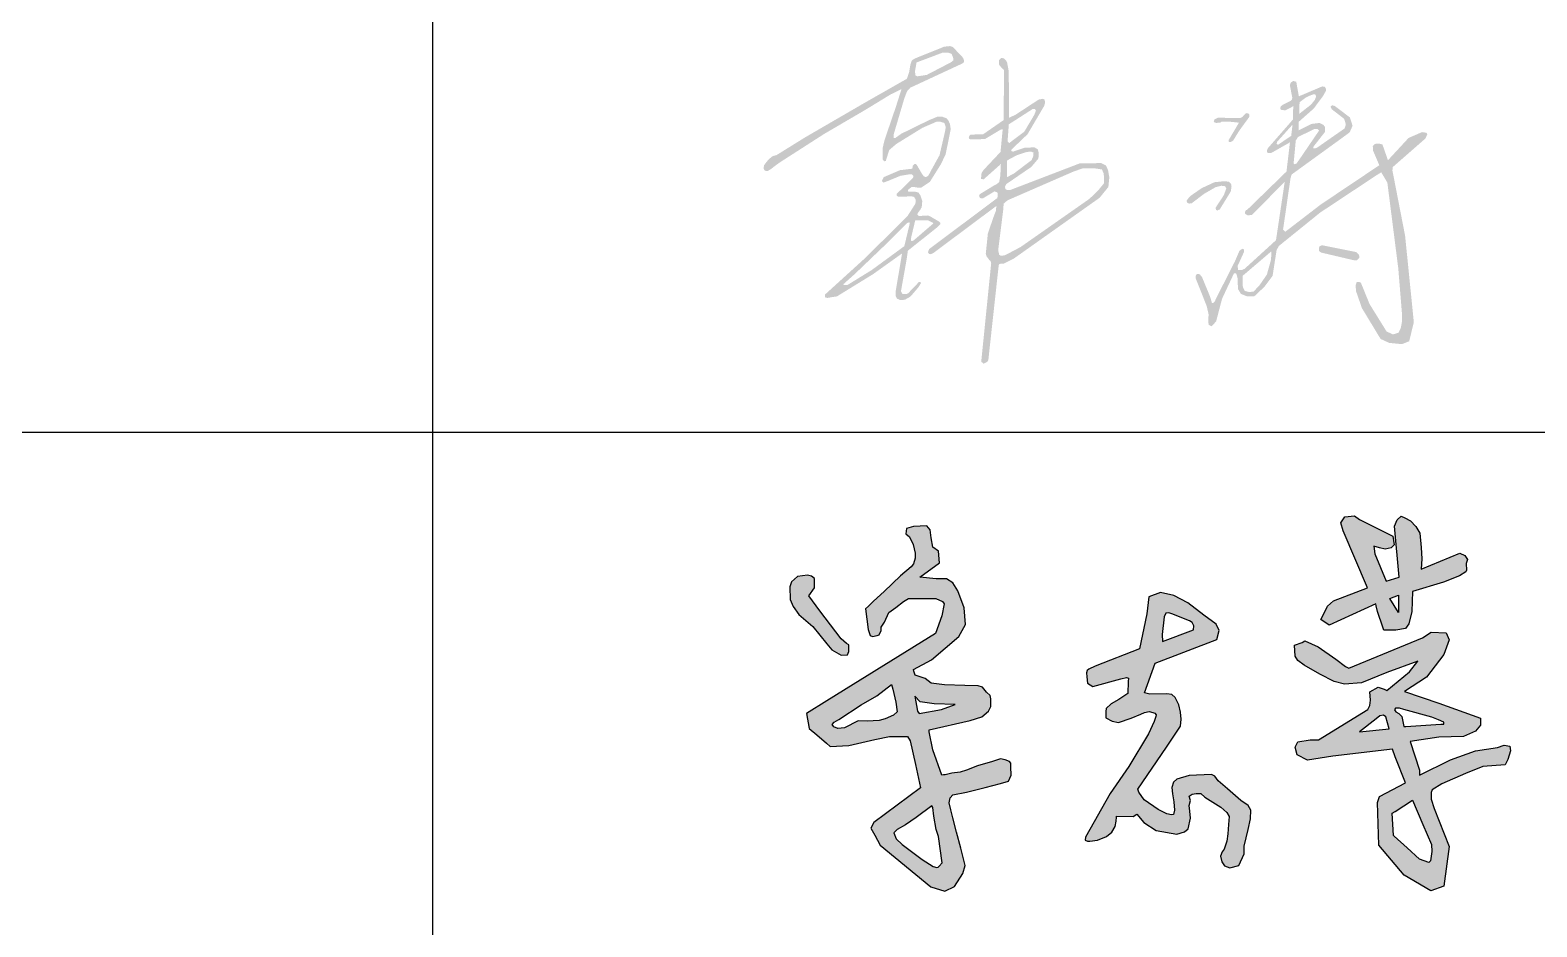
# Model space of a CAD drawing. Header units: inches. Extents: x -1293886 to -986005, y -15154 to 203628.
# Drawn here: x -1134244 to -1132018, y 77506 to 78831 of the extents above; entities that cross this region are included whole.
import ezdxf

# ---------------------------------------------------------------- set-up
doc = ezdxf.new("R2010")
doc.units = ezdxf.units.IN
doc.header["$LTSCALE"] = 100
doc.header["$MEASUREMENT"] = 0
doc.layers.get('0').update_dxf_attribs({"color": 252})
doc.layers.add('TK', color=142, linetype='Continuous')

# ---------------------------------------------------------------- blocks, each defined once
blk = doc.blocks.new('A$C05385F37')
at = {"layer": 'TK'}
for p, q in [((-3299.9, -26600), (-3299.9, -31400)), ((-8000, -28200), (-1000, -28200))]:
    blk.add_line(p, q, dxfattribs=at)

msp = doc.modelspace()

# ---------------------------------------------------------------- hatches: boundary and pattern name
h = msp.add_hatch(color=1)
h.set_gradient(color1=(255, 0, 0), color2=(219, 0, 0), one_color=1, tint=0.43)
h.paths.add_polyline_path([(-1132335.5, 78513.1), (-1132285.1, 78503), (-1132280.7, 78499), (-1132280.2, 78494.6), (-1132283.6, 78491), (-1132287.7, 78490.7), (-1132336.7, 78502.2), (-1132339.6, 78504.2), (-1132340.1, 78506.6), (-1132339.8, 78509.9), (-1132338.8, 78511.6)], flags=17)
h.paths.add_polyline_path([(-1132410.4, 78503.9), (-1132450, 78470.1), (-1132452.6, 78467.9), (-1132452.8, 78454.6), (-1132452, 78450.5), (-1132449.5, 78445.6), (-1132442.9, 78443.8), (-1132436.6, 78444.6), (-1132428.2, 78453.3), (-1132416.9, 78469.6), (-1132410.6, 78492.1)], flags=16)
h.paths.add_polyline_path([(-1132371, 78672.8), (-1132353.2, 78681.6), (-1132346.9, 78684.7), (-1132341.8, 78684.6), (-1132339.8, 78682.4), (-1132365.6, 78644.5), (-1132370.6, 78637.3), (-1132373, 78633.8), (-1132375.6, 78632.7), (-1132377.4, 78633.6), (-1132374.2, 78667.6)], flags=16)
h.paths.add_polyline_path([(-1132368.6, 78724.2), (-1132359.6, 78731), (-1132351.5, 78734.9), (-1132347.2, 78736.1), (-1132345, 78735.4), (-1132344.1, 78732.8), (-1132346, 78727.8), (-1132351.5, 78720.9), (-1132366.5, 78709.1), (-1132369.2, 78706.9)], flags=16)
h.paths.add_polyline_path([(-1132379, 78691.2), (-1132380.9, 78674.7), (-1132399.7, 78661.9), (-1132401, 78661.7), (-1132402.3, 78662.8), (-1132402, 78665.5)], flags=16)
h.paths.add_polyline_path([(-1132522.3, 78464.8), (-1132505.8, 78423.3), (-1132502.9, 78410.7), (-1132503.6, 78402.3), (-1132502.9, 78395.4), (-1132498.4, 78393.3), (-1132491.8, 78400.6), (-1132483.1, 78433.9), (-1132465.4, 78471.7), (-1132462.6, 78471.7), (-1132461.6, 78470), (-1132459.9, 78463.3), (-1132459.7, 78448.6), (-1132455.3, 78441.2), (-1132445.9, 78437.4), (-1132435.3, 78437.7), (-1132420.2, 78452), (-1132408.4, 78467.9), (-1132402.5, 78505.9), (-1132399.1, 78512), (-1132338.1, 78561.3), (-1132254.8, 78616.5), (-1132247.9, 78620.7), (-1132238.9, 78605.5), (-1132222.8, 78479.1), (-1132217.3, 78411.8), (-1132217.3, 78400.1), (-1132219.1, 78390.7), (-1132222.4, 78383.8), (-1132230.6, 78381.3), (-1132240, 78385.6), (-1132265.2, 78426.2), (-1132278, 78457.7), (-1132280.1, 78458.6), (-1132284, 78458.9), (-1132285.9, 78453.5), (-1132285, 78444.7), (-1132276.5, 78420.2), (-1132248.9, 78374.6), (-1132236.2, 78368.8), (-1132217.3, 78366.9), (-1132206.6, 78371.2), (-1132199.8, 78399.4), (-1132212.7, 78527.2), (-1132231.4, 78623.4), (-1132231, 78628.4), (-1132182.7, 78670.7), (-1132179.7, 78677.1), (-1132181.4, 78679.2), (-1132187.8, 78680.1), (-1132207.6, 78671.5), (-1132238, 78638.6), (-1132246.1, 78661.7), (-1132251, 78663.3), (-1132257.5, 78662.7), (-1132260.4, 78659.6), (-1132260.1, 78653), (-1132250.8, 78631.2), (-1132337.3, 78573.2), (-1132389.6, 78533), (-1132393, 78536.4), (-1132392.1, 78541.9), (-1132382, 78611.8), (-1132380.3, 78617.5), (-1132304.3, 78672.6), (-1132294.6, 78679.8), (-1132290.3, 78689.5), (-1132294.2, 78701.8), (-1132316.5, 78718.7), (-1132319.4, 78719.5), (-1132321.4, 78719.4), (-1132322.8, 78717.6), (-1132321.1, 78714), (-1132302.7, 78699.7), (-1132300.2, 78691.6), (-1132302, 78685.6), (-1132342.8, 78657.1), (-1132345.3, 78656.3), (-1132348.1, 78656.1), (-1132348.5, 78658.1), (-1132331, 78680.4), (-1132331.2, 78688.2), (-1132333.8, 78691.1), (-1132339.3, 78693.7), (-1132350.8, 78692.2), (-1132370.1, 78682.7), (-1132370.1, 78695.1), (-1132347.6, 78715), (-1132333.8, 78733.6), (-1132329.6, 78741.2), (-1132329.4, 78743.8), (-1132331.2, 78747), (-1132335.2, 78747.6), (-1132369.6, 78733), (-1132373.5, 78754.6), (-1132376.1, 78755.3), (-1132377.8, 78755.6), (-1132379.4, 78754.8), (-1132381.8, 78752.9), (-1132382.9, 78749.4), (-1132379.5, 78731.9), (-1132379.5, 78730.3), (-1132380, 78728.3), (-1132381.1, 78726.7), (-1132393.7, 78720.3), (-1132396.2, 78718.2), (-1132397.2, 78715.6), (-1132396.3, 78713.2), (-1132393.7, 78712.7), (-1132389.4, 78712.3), (-1132380.9, 78716.7), (-1132377.9, 78718.6), (-1132378.5, 78698.6), (-1132415.8, 78655.9), (-1132416.7, 78652.9), (-1132416.4, 78649.9), (-1132413.9, 78649.1), (-1132409.9, 78649.6), (-1132382.8, 78665), (-1132387.9, 78621.9), (-1132445.9, 78565.5), (-1132448.1, 78564.7), (-1132449.4, 78561.5), (-1132448.9, 78559.3), (-1132445.4, 78557.2), (-1132438.9, 78557.7), (-1132390.5, 78606.9), (-1132403.4, 78520.5), (-1132449.8, 78478.2), (-1132454, 78476.3), (-1132459.3, 78476.7), (-1132460.1, 78482.4), (-1132450.6, 78503.2), (-1132451, 78507.4), (-1132453.2, 78507.8), (-1132457.4, 78504.8), (-1132463.9, 78489.6), (-1132490, 78438.2), (-1132492.1, 78434), (-1132493.9, 78429.8), (-1132496, 78427.7), (-1132498.1, 78428), (-1132500.7, 78437), (-1132512.7, 78466), (-1132515.7, 78469.8), (-1132518.1, 78470.7), (-1132521, 78470.1), (-1132522, 78467.7)])
h.paths.add_polyline_path([(-1132526.5, 78576.2), (-1132509.1, 78589.3), (-1132492.6, 78598.8), (-1132484, 78600.9), (-1132478.6, 78600.2), (-1132476.8, 78597), (-1132480.4, 78587.1), (-1132490.1, 78572.4), (-1132492.4, 78568.6), (-1132492.2, 78565.4), (-1132490.4, 78564.3), (-1132486.5, 78565.9), (-1132470.3, 78592.3), (-1132469.1, 78599.2), (-1132469.7, 78603.4), (-1132473, 78607), (-1132481.1, 78607.5), (-1132494.3, 78606.1), (-1132512.9, 78597.5), (-1132528.6, 78586.7), (-1132532.8, 78582.5), (-1132535.6, 78578.7), (-1132534.1, 78575.3), (-1132530.9, 78574.6), (-1132527.7, 78575)])
h.paths.add_polyline_path([(-1132485.9, 78694.2), (-1132491.5, 78693.7), (-1132494.9, 78694.8), (-1132495.3, 78696.3), (-1132494.3, 78698.9), (-1132489.1, 78701.4), (-1132477.2, 78701.2), (-1132456.2, 78700.8), (-1132453.2, 78702.3), (-1132449.6, 78706.4), (-1132448.6, 78707.5), (-1132447.3, 78708.2), (-1132444.3, 78707.7), (-1132442.8, 78706), (-1132442.8, 78702.6), (-1132457.3, 78682.8), (-1132466.8, 78667.5), (-1132470.7, 78665.3), (-1132473, 78665.3), (-1132473.4, 78668.3), (-1132458.1, 78694.1), (-1132474.5, 78695.8), (-1132483.9, 78695.4)], flags=17)
h.paths.add_polyline_path([(-1132934.4, 78783), (-1132895.6, 78797.6), (-1132887.9, 78797.6), (-1132882.4, 78795.6), (-1132880.3, 78789.7), (-1132879.9, 78786.2), (-1132883.8, 78783.1), (-1132919.2, 78764.7), (-1132925.8, 78763.6), (-1132933.1, 78762.6), (-1132936.2, 78764), (-1132936.6, 78770.2)], flags=16)
h.paths.add_polyline_path([(-1132936.3, 78549.9), (-1132917.7, 78550), (-1132910.4, 78546.3), (-1132909.7, 78545.1), (-1132938.4, 78520.4), (-1132940.7, 78519.2), (-1132942.5, 78519.7), (-1132942.6, 78523.2)], flags=16)
h.paths.add_polyline_path([(-1132973.4, 78520.5), (-1132948.6, 78545.5), (-1132945.4, 78547), (-1132944.3, 78545.7), (-1132952.4, 78511.7), (-1133000.6, 78476.4), (-1133036.6, 78454.2), (-1133042, 78454.2), (-1133042.3, 78455.6), (-1133025.4, 78470.7)], flags=16)
h.paths.add_polyline_path([(-1132806.3, 78565.6), (-1132805.7, 78574.5), (-1132800, 78579.4), (-1132703.1, 78621.6), (-1132689.4, 78626.5), (-1132670.4, 78626.5), (-1132660.5, 78625), (-1132657.8, 78618.6), (-1132657.3, 78604.8), (-1132666.4, 78593.6), (-1132679, 78581.6), (-1132781, 78510.2), (-1132803.8, 78498.2), (-1132809.8, 78497.4), (-1132812.3, 78499.1), (-1132813.8, 78505.5)], flags=16)
h.paths.add_polyline_path([(-1132786, 78646.1), (-1132773, 78650.4), (-1132768.5, 78651.1), (-1132764.8, 78651.3), (-1132761.6, 78649.8), (-1132761.8, 78644.9), (-1132764.5, 78638.7), (-1132785.4, 78622.9), (-1132789.7, 78619.5), (-1132801, 78613.4), (-1132800.9, 78621), (-1132800.8, 78637.9), (-1132797.7, 78639.9)], flags=16)
h.paths.add_polyline_path([(-1132798.1, 78691.6), (-1132762.9, 78714.2), (-1132759.7, 78714.2), (-1132758, 78712.2), (-1132760.2, 78706.1), (-1132775.2, 78680.8), (-1132791.8, 78668.3), (-1132797.6, 78663.8), (-1132799.9, 78666.5)], flags=16)
h.paths.add_polyline_path([(-1132854.9, 78676.4), (-1132835.9, 78677), (-1132805.6, 78698), (-1132805.3, 78763.6), (-1132805.4, 78772.1), (-1132807.9, 78774.2), (-1132812.3, 78779.4), (-1132812.8, 78782.7), (-1132812.6, 78786.2), (-1132809.3, 78789.7), (-1132805.8, 78789.2), (-1132802.3, 78786.2), (-1132800.5, 78782.7), (-1132799.7, 78778.2), (-1132799, 78774.9), (-1132798.2, 78769.8), (-1132797.6, 78705.2), (-1132797.7, 78701.4), (-1132793.7, 78703.3), (-1132788.9, 78705.3), (-1132754, 78728.2), (-1132747.8, 78729.3), (-1132745.5, 78728.5), (-1132744.4, 78724), (-1132745.8, 78718.9), (-1132770.4, 78677), (-1132794.5, 78654), (-1132794.2, 78652.1), (-1132791.6, 78651.3), (-1132788.5, 78652.5), (-1132775.2, 78656.9), (-1132760.4, 78657.7), (-1132755.1, 78654.5), (-1132753.9, 78649.4), (-1132754.3, 78641.2), (-1132764.8, 78628.7), (-1132801.9, 78603.3), (-1132803.6, 78599.7), (-1132803.3, 78596.1), (-1132801.4, 78595), (-1132799.4, 78594.4), (-1132795.8, 78594.7), (-1132693.7, 78633.8), (-1132661.8, 78634.4), (-1132654.6, 78631), (-1132651.5, 78624.1), (-1132649.6, 78613.3), (-1132651, 78599.1), (-1132664, 78583.1), (-1132790.6, 78493.4), (-1132805.7, 78485.9), (-1132811.5, 78485.5), (-1132812.1, 78485.2), (-1132812.8, 78484.1), (-1132813.2, 78481.6), (-1132828.2, 78344.6), (-1132828.9, 78341.9), (-1132831.7, 78339.8), (-1132835.4, 78338.1), (-1132838.5, 78340.8), (-1132838.5, 78344.3), (-1132824.1, 78486.8), (-1132825.1, 78489.7), (-1132827, 78491.3), (-1132828.9, 78494), (-1132831, 78496.7), (-1132832.1, 78500.4), (-1132829, 78530.6), (-1132819.5, 78558), (-1132817.2, 78563.6), (-1132816.5, 78571), (-1132908.9, 78502), (-1132913.3, 78499.8), (-1132915.8, 78500.1), (-1132917.6, 78502.8), (-1132915.7, 78507.5), (-1132815.1, 78582.7), (-1132814.3, 78586.3), (-1132814.9, 78591), (-1132819.2, 78592.6), (-1132836.4, 78582.3), (-1132839.3, 78582.3), (-1132841.1, 78583.3), (-1132841.9, 78586), (-1132840.9, 78588.5), (-1132819.1, 78601.8), (-1132815.5, 78603.6), (-1132812.2, 78606.6), (-1132810.6, 78615.9), (-1132810.2, 78623.7), (-1132809.8, 78633), (-1132835.1, 78610.5), (-1132839, 78610.8), (-1132839, 78613.3), (-1132838.3, 78619.8), (-1132835.4, 78624.2), (-1132810.3, 78650.9), (-1132807.2, 78683.6), (-1132807.8, 78684.7), (-1132810.9, 78683.3), (-1132833.2, 78669.9), (-1132852.4, 78669.3), (-1132855.3, 78669.6), (-1132856.9, 78670.5), (-1132857.2, 78673), (-1132856.2, 78674.8)])
h.paths.add_polyline_path([(-1133144.9, 78629.1), (-1133136.8, 78635.1), (-1133070.9, 78677.4), (-1133010, 78713), (-1132972.3, 78736), (-1132968, 78737.9), (-1132956.6, 78743.6), (-1132965.2, 78716.6), (-1132981, 78670.3), (-1132983, 78663.2), (-1132984.2, 78657.3), (-1132984.6, 78647), (-1132984.6, 78639.9), (-1132982.2, 78637.1), (-1132979.8, 78637.5), (-1132978.2, 78642.6), (-1132974.7, 78653.7), (-1132964, 78662.8), (-1132925.6, 78686.5), (-1132904.6, 78695.6), (-1132899.9, 78695.6), (-1132893.2, 78693.6), (-1132891.2, 78687.7), (-1132892.4, 78680.6), (-1132900.4, 78646.1), (-1132913.3, 78622.7), (-1132914.7, 78619.9), (-1132916.8, 78616.1), (-1132918.9, 78614.4), (-1132920.6, 78613.7), (-1132923.4, 78614.7), (-1132925.5, 78617.1), (-1132933.9, 78631.5), (-1132935.3, 78633.2), (-1132937.7, 78632.9), (-1132940, 78630.5), (-1132940.5, 78626.1), (-1132958.8, 78623.9), (-1132982.9, 78613.6), (-1132985.6, 78608), (-1132983.3, 78605.5), (-1132975.4, 78608.5), (-1132958.4, 78615.5), (-1132943.7, 78618), (-1132941, 78617.6), (-1132939.3, 78615.5), (-1132939.3, 78613.2), (-1132941.8, 78610.5), (-1132962.4, 78590.1), (-1132963.7, 78588.8), (-1132963.7, 78587.1), (-1132963.2, 78585.6), (-1132961.6, 78585), (-1132958.6, 78584.8), (-1132941.1, 78585.2), (-1132938.1, 78584.4), (-1132935.8, 78580.6), (-1132935.6, 78577.4), (-1132936.2, 78574.2), (-1132947.7, 78556.2), (-1133010, 78494.4), (-1133068.5, 78441.2), (-1133069.6, 78440.3), (-1133069.8, 78437.8), (-1133069.4, 78436.2), (-1133067.9, 78435.4), (-1133065.6, 78435.3), (-1133058, 78436.6), (-1133052.1, 78437.4), (-1132998.3, 78470.5), (-1132961, 78497.2), (-1132955.8, 78500.8), (-1132965.2, 78445.1), (-1132965.4, 78438.3), (-1132963.3, 78434.2), (-1132958.3, 78431.9), (-1132951.5, 78432.6), (-1132943.5, 78437.1), (-1132932.2, 78450.2), (-1132927.9, 78456.8), (-1132928.1, 78457.9), (-1132929, 78458.6), (-1132931.3, 78458.6), (-1132934.5, 78454.7), (-1132943.9, 78445.1), (-1132946.2, 78442.4), (-1132949.2, 78440.9), (-1132955.2, 78441.1), (-1132957.4, 78445.1), (-1132949.3, 78490.4), (-1132947.2, 78505), (-1132903.2, 78540), (-1132900.1, 78543.1), (-1132899.2, 78544.2), (-1132899.2, 78545.7), (-1132899.6, 78546.7), (-1132902.1, 78548.6), (-1132915.2, 78556.2), (-1132917.4, 78557), (-1132930.9, 78556.2), (-1132933.2, 78558.2), (-1132932.4, 78560.7), (-1132929, 78565.2), (-1132926.7, 78569.4), (-1132925.9, 78578.2), (-1132928.7, 78586.6), (-1132931.4, 78590.8), (-1132936.1, 78592), (-1132940.5, 78592), (-1132945.3, 78592), (-1132946.1, 78592), (-1132947.1, 78593.2), (-1132946.9, 78594.9), (-1132945.3, 78596.1), (-1132941.6, 78599.3), (-1132937, 78598.9), (-1132931, 78597.9), (-1132927.9, 78597.9), (-1132914.8, 78606.5), (-1132898.3, 78632.8), (-1132891.3, 78647.7), (-1132883.9, 78684.4), (-1132885, 78691.9), (-1132887.2, 78697.1), (-1132890.2, 78700.7), (-1132896.6, 78702.9), (-1132903.5, 78702.9), (-1132916.2, 78697.7), (-1132956.8, 78677.8), (-1132964.2, 78672.6), (-1132965.9, 78671.2), (-1132967.8, 78671.2), (-1132968.4, 78672.8), (-1132968.4, 78675.9), (-1132952.3, 78730.3), (-1132948.4, 78740.4), (-1132943.7, 78745.7), (-1132867.5, 78781.1), (-1132864.4, 78783.4), (-1132864.4, 78786.5), (-1132865.7, 78790), (-1132880.8, 78805.9), (-1132884.7, 78807.2), (-1132893.6, 78806.3), (-1132937.3, 78788.7), (-1132941.3, 78786), (-1132943.5, 78779.8), (-1132945.2, 78769.2), (-1132948.7, 78758.9), (-1133010.2, 78723.9), (-1133099.3, 78672.2), (-1133141.5, 78646), (-1133146.7, 78644.8), (-1133150.6, 78641.7), (-1133153.3, 78639.4), (-1133157.9, 78633.6), (-1133159.8, 78630.9), (-1133160.2, 78626.6), (-1133159.8, 78625.1), (-1133158.3, 78623.2), (-1133156, 78622.7), (-1133154.1, 78622.8), (-1133150.2, 78625)])
h = msp.add_hatch(color=4)
h.dxf.hatch_style = 1
h.paths.add_polyline_path([(-1132123.2, 78030.5), (-1132121.9, 78033.1), (-1132122.5, 78043), (-1132120.5, 78048.9), (-1132124.5, 78054.8), (-1132131.7, 78058.1), (-1132188.9, 78034.5), (-1132188.2, 78049.6), (-1132188.9, 78066.6), (-1132190.8, 78087.7), (-1132196.8, 78097.5), (-1132204.6, 78106), (-1132213.2, 78110.6), (-1132218.4, 78112.6), (-1132224.3, 78107.4), (-1132228.3, 78098.2), (-1132221.7, 78022.6), (-1132240.8, 78016.7), (-1132257.2, 78057.4), (-1132259, 78068.4), (-1132250.6, 78066), (-1132242.1, 78064), (-1132233.5, 78066), (-1132228.9, 78070.6), (-1132230.9, 78083.1), (-1132280.2, 78108), (-1132287.4, 78113.3), (-1132301.9, 78112), (-1132307.8, 78102.8), (-1132304.2, 78091.3), (-1132268.4, 78006.9), (-1132318.3, 77987.8), (-1132327.5, 77980), (-1132332.8, 77968.8), (-1132337.4, 77960.3), (-1132324.9, 77951.7), (-1132255.9, 77983.2), (-1132255.2, 77980.6), (-1132253.4, 77972.1), (-1132245.6, 77948.9), (-1132244.1, 77944.5), (-1132226.3, 77944.5), (-1132211.9, 77947.1), (-1132207.3, 77953.7), (-1132202.7, 77972.1), (-1132202, 78001.6), (-1132156, 78015.4), (-1132132.4, 78024.6)])
h.paths.add_polyline_path([(-1132222.2, 77996.1), (-1132222.6, 77970.4), (-1132235, 77991.2)], flags=16)
h = msp.add_hatch(color=4)
h.dxf.hatch_style = 1
h.paths.add_polyline_path([(-1133088.2, 77987.8), (-1133093.7, 77995), (-1133085.1, 78006.8), (-1133085.1, 78020.9), (-1133089.7, 78024), (-1133095.6, 78025.9), (-1133110, 78023.9), (-1133119, 78015.9), (-1133121.4, 78008.6), (-1133121.2, 77989.9), (-1133116.5, 77979.4), (-1133108.4, 77967.7), (-1133087.8, 77949.7), (-1133066.8, 77924.2), (-1133059.7, 77915.6), (-1133045.8, 77907.3), (-1133036.3, 77907.9), (-1133034.3, 77912.9), (-1133034.3, 77918.4), (-1133034.3, 77922.8), (-1133037.9, 77924.8), (-1133045.8, 77931.7), (-1133077.1, 77973.1)])
h.paths.add_polyline_path([(-1132873.2, 78002.6), (-1132880.9, 78014.5), (-1132890.2, 78020.4), (-1132905.5, 78020.4), (-1132929.3, 78022.8), (-1132900.6, 78044), (-1132902.1, 78061.2), (-1132910.4, 78067.2), (-1132912.6, 78080.6), (-1132914.1, 78092.6), (-1132919.3, 78098.6), (-1132938.8, 78097.8), (-1132949.2, 78094.8), (-1132950, 78086.6), (-1132944.7, 78082.1), (-1132939.5, 78070.9), (-1132936.5, 78058.2), (-1132936.5, 78050.7), (-1132938.8, 78042.5), (-1132942.5, 78038), (-1132958.2, 78024.6), (-1132982.1, 78001.4), (-1132997.8, 77987.2), (-1133005.3, 77979.8), (-1133009.8, 77976), (-1133006, 77945.4), (-1133003, 77936.4), (-1132999.4, 77935.2), (-1132992.6, 77936.5), (-1132989.8, 77937.4), (-1132986.5, 77943.8), (-1132986.5, 77948.7), (-1132981.5, 77956.2), (-1132975.2, 77970.6), (-1132965.1, 77978), (-1132953.5, 77986.6), (-1132946.2, 77991.3), (-1132935.1, 77991.3), (-1132920.6, 77991.3), (-1132912.4, 77991.3), (-1132906, 77991.3), (-1132895.8, 77986.8), (-1132893.5, 77983.3), (-1132897, 77965.5), (-1132906.5, 77939.4), (-1133028.1, 77864.1), (-1133066.8, 77840.1), (-1133096.8, 77821.5), (-1133093.2, 77799.4), (-1133081.7, 77789.7), (-1133067.2, 77777.4), (-1133061.8, 77772.8), (-1133034.2, 77774.2), (-1132995.8, 77782.8), (-1132974.3, 77787.6), (-1132952.3, 77787.6), (-1132947.7, 77787.6), (-1132943.9, 77781), (-1132936.1, 77745.9), (-1132928.4, 77711.4), (-1132997.5, 77660.5), (-1133001.7, 77652.1), (-1132996.2, 77641.8), (-1132988.2, 77626.7), (-1132913.2, 77565.4), (-1132892.8, 77558.8), (-1132878.5, 77565.9), (-1132865.8, 77585.2), (-1132862.5, 77596.6), (-1132869.1, 77622.4), (-1132875.2, 77645.9), (-1132880.6, 77667.1), (-1132883.8, 77679.2), (-1132886.4, 77689.3), (-1132884.7, 77696.8), (-1132880.8, 77701.1), (-1132860.7, 77705), (-1132833, 77712.2), (-1132810.3, 77717.8), (-1132798.3, 77721.2), (-1132794.5, 77730.2), (-1132794.9, 77742.6), (-1132794.9, 77748.1), (-1132797, 77750.7), (-1132803.5, 77752.8), (-1132810.3, 77754.5), (-1132822.3, 77750.7), (-1132844.1, 77743.9), (-1132860.7, 77737.9), (-1132869.7, 77734.9), (-1132882.1, 77733.2), (-1132892, 77731), (-1132894.5, 77730.6), (-1132897.1, 77730.2), (-1132910.3, 77767.8), (-1132916, 77797), (-1132855.2, 77811.2), (-1132837.7, 77816.2), (-1132828.3, 77824.9), (-1132824.7, 77831.7), (-1132824.7, 77843.1), (-1132825.7, 77848.1), (-1132831, 77853.1), (-1132837.1, 77860.2), (-1132843.5, 77862.2), (-1132862.9, 77862.9), (-1132893.2, 77863.5), (-1132912.8, 77866.2), (-1132921.4, 77873.2), (-1132936.5, 77878), (-1132939.5, 77886.4), (-1132912.3, 77900.6), (-1132871.9, 77935.2), (-1132862.3, 77953), (-1132863.9, 77977.2)])
h.paths.add_polyline_path([(-1132937.1, 77847.2), (-1132928.8, 77838.7), (-1132921.9, 77837.7), (-1132908.1, 77835.7), (-1132877.4, 77834.7), (-1132897.7, 77827.2), (-1132930.5, 77821.4), (-1132932.9, 77824.9)], flags=16)
h.paths.add_polyline_path([(-1132971.3, 77864.4), (-1132969.5, 77857.3), (-1132965.1, 77838.2), (-1132962.9, 77824), (-1132968.6, 77818.7), (-1132980.6, 77813.4), (-1132989.5, 77811.1), (-1133007.3, 77809.8), (-1133020.6, 77810.5), (-1133041, 77800), (-1133050.8, 77799.2), (-1133056.5, 77801.8), (-1133059.2, 77804.9), (-1133056.1, 77808.5), (-1133049.4, 77812.5), (-1133016.1, 77834.2), (-1132993.1, 77847.5)], flags=16)
h.paths.add_polyline_path([(-1132911.7, 77684.8), (-1132910.3, 77682.7), (-1132909, 77669.7), (-1132905.5, 77649.9), (-1132902.1, 77639.7), (-1132896.6, 77600.7), (-1132901.2, 77596), (-1132903.3, 77593.6), (-1132909.6, 77595.3), (-1132926, 77605.5), (-1132955.4, 77628.1), (-1132964.3, 77636.3), (-1132967.7, 77645.1), (-1132962.9, 77649.9), (-1132950.6, 77656.8), (-1132934.9, 77667.7)], flags=16)
h = msp.add_hatch(color=4)
h.dxf.hatch_style = 1
h.paths.add_polyline_path([(-1132544.7, 77823.1), (-1132547, 77834), (-1132552.1, 77844.8), (-1132557.3, 77849.4), (-1132564.7, 77850.5), (-1132589.9, 77850), (-1132597.8, 77851.7), (-1132581.9, 77895.5), (-1132490.7, 77930.7), (-1132487.4, 77944.1), (-1132492, 77953.1), (-1132510, 77966.6), (-1132533.5, 77984.7), (-1132554.3, 77995.5), (-1132574.2, 78000), (-1132591.3, 77993.7), (-1132594, 77968.4), (-1132604.9, 77917), (-1132670.3, 77891.3), (-1132680, 77886.9), (-1132682.2, 77884.7), (-1132683.1, 77881.2), (-1132682.7, 77875.4), (-1132681.7, 77866.4), (-1132673.8, 77861.4), (-1132632.8, 77872.4), (-1132624, 77874.6), (-1132621.4, 77873.5), (-1132621.8, 77868.8), (-1132622.5, 77850.8), (-1132635.7, 77842), (-1132647.1, 77835.4), (-1132654.4, 77828.8), (-1132654.8, 77824.4), (-1132654.8, 77814.9), (-1132645.6, 77809.8), (-1132636.1, 77808.3), (-1132617.4, 77814.5), (-1132603.1, 77820.4), (-1132597.6, 77822.6), (-1132590.6, 77824.4), (-1132585.1, 77822.6), (-1132582.5, 77821.9), (-1132580.3, 77819.3), (-1132580.7, 77816.7), (-1132583.3, 77809.4), (-1132591.7, 77791.1), (-1132621, 77743.1), (-1132648.2, 77703.1), (-1132684.9, 77638.8), (-1132685.3, 77634.5), (-1132681.8, 77632.7), (-1132678.2, 77632.7), (-1132667.3, 77634.3), (-1132653.9, 77639.6), (-1132646, 77646.2), (-1132641.2, 77654.5), (-1132639.7, 77662.4), (-1132638.9, 77668), (-1132639.1, 77669.7), (-1132614.3, 77669.3), (-1132609.2, 77672.6), (-1132598.8, 77660.2), (-1132580.6, 77648.5), (-1132550.1, 77643.3), (-1132538.4, 77646.6), (-1132533.2, 77651.1), (-1132529.9, 77666.7), (-1132530.6, 77677.1), (-1132531.9, 77685.5), (-1132529.9, 77692.7), (-1132531.9, 77699.2), (-1132527.3, 77702.4), (-1132521.5, 77703.1), (-1132514.4, 77703.1), (-1132508.5, 77697.9), (-1132484.7, 77683.1), (-1132476.1, 77675.1), (-1132472.6, 77669.4), (-1132473.8, 77657.4), (-1132474.4, 77643.7), (-1132476.1, 77632.8), (-1132478.4, 77625.4), (-1132480.1, 77620.8), (-1132482.9, 77616.8), (-1132485.2, 77610.5), (-1132483.5, 77602.5), (-1132479.5, 77596.2), (-1132471.5, 77593.4), (-1132458.4, 77596.8), (-1132450.3, 77613.9), (-1132450.3, 77625.4), (-1132444.6, 77649.9), (-1132441.2, 77666), (-1132440.6, 77678.5), (-1132444.6, 77685.4), (-1132455.5, 77692.8), (-1132474.9, 77710), (-1132488.7, 77722), (-1132493.8, 77728.8), (-1132498.9, 77731.1), (-1132531.5, 77730), (-1132549.8, 77724.2), (-1132555, 77719.7), (-1132557.3, 77712.2), (-1132556.1, 77702.5), (-1132554.4, 77691.1), (-1132553.3, 77678.5), (-1132555, 77672.2), (-1132557.8, 77671.7), (-1132564.7, 77673.4), (-1132577.3, 77679.7), (-1132597.9, 77694), (-1132605.9, 77705.4), (-1132607.6, 77709.4), (-1132565.3, 77771.7), (-1132544.7, 77802.5), (-1132543.5, 77812.8)])
h.paths.add_polyline_path([(-1132571.1, 77927.6), (-1132571.5, 77938), (-1132568.5, 77964.2), (-1132566.1, 77969.6), (-1132561.9, 77969.9), (-1132557.3, 77968.8), (-1132531, 77958.3), (-1132527.2, 77955.7), (-1132524.8, 77950.8), (-1132525.5, 77945.1)], flags=16)
h = msp.add_hatch(color=4)
h.dxf.hatch_style = 1
h.paths.add_polyline_path([(-1132155.7, 77908.5), (-1132147.6, 77930.1), (-1132152.1, 77940.6), (-1132174.3, 77941.6), (-1132186.8, 77933.1), (-1132295.9, 77888.4), (-1132300.9, 77890.9), (-1132315, 77901.4), (-1132341.3, 77919.6), (-1132360.8, 77928.8), (-1132364.9, 77926.1), (-1132376, 77922.1), (-1132375, 77905.9), (-1132370.9, 77899.8), (-1132361.8, 77892.8), (-1132338.6, 77879.6), (-1132317.4, 77868.5), (-1132302.2, 77864.5), (-1132277, 77866.5), (-1132239.6, 77881.7), (-1132194.1, 77898.8), (-1132206.2, 77882.7), (-1132239.6, 77855.4), (-1132243.6, 77857.4), (-1132252.7, 77860.4), (-1132264.8, 77853.4), (-1132263.8, 77841.3), (-1132264.8, 77833.2), (-1132267.9, 77827.1), (-1132340.6, 77782.7), (-1132352.8, 77782.7), (-1132370.9, 77779.6), (-1132375, 77771.5), (-1132372, 77760.4), (-1132356.8, 77752.4), (-1132319.4, 77758.4), (-1132231.5, 77768.5), (-1132227.4, 77757.4), (-1132212.3, 77719), (-1132250.7, 77698.8), (-1132253.7, 77689.7), (-1132251.7, 77627.1), (-1132214.3, 77582.6), (-1132174.9, 77559.4), (-1132155.7, 77566.5), (-1132147.8, 77624.7), (-1132169.6, 77681.2), (-1132174.4, 77694.9), (-1132174.4, 77704.6), (-1132172.8, 77708.6), (-1132158.3, 77717.4), (-1132123.7, 77732.7), (-1132098, 77743.1), (-1132065, 77745.5), (-1132061, 77753.6), (-1132057, 77766.4), (-1132057.8, 77772.9), (-1132066.6, 77774.5), (-1132076.3, 77771.3), (-1132108.5, 77766.4), (-1132145.4, 77752.8), (-1132191.3, 77730.3), (-1132191.3, 77737.5), (-1132205, 77780.1), (-1132163.1, 77786.5), (-1132126.2, 77787.3), (-1132108.5, 77795.4), (-1132101.2, 77804.2), (-1132101.2, 77814.7), (-1132163.1, 77836.4), (-1132213.5, 77853.7), (-1132181.3, 77874.8)])
h.paths.add_polyline_path([(-1132173.3, 77815.7), (-1132163.5, 77811.9), (-1132155.4, 77808.8), (-1132155.4, 77805.7), (-1132159.9, 77805.4), (-1132211.5, 77802.3), (-1132214.6, 77802.3), (-1132217.5, 77816.9), (-1132222.1, 77821.5), (-1132226.3, 77823.8), (-1132228.4, 77826.9), (-1132226.8, 77829.4), (-1132221.2, 77829.4), (-1132214.4, 77827.5)], flags=16)
h.paths.add_polyline_path([(-1132241.1, 77816.6), (-1132236, 77798.7), (-1132279.9, 77794.3), (-1132255.4, 77813.3), (-1132249.9, 77818), (-1132244.4, 77819.1)], flags=16)
h.paths.add_polyline_path([(-1132202, 77693.4), (-1132186.4, 77657.3), (-1132173.7, 77627.8), (-1132173.3, 77617.3), (-1132175.1, 77603.8), (-1132177.8, 77601.1), (-1132191.6, 77606), (-1132209.7, 77622.7), (-1132229.9, 77641.1), (-1132231.7, 77673.9), (-1132227.6, 77676.6)], flags=16)

# ---------------------------------------------------------------- linework, layer by layer
at = {"color": 4}
for points in [[(-1132332.8, 77968.8), (-1132327.5, 77980), (-1132318.3, 77987.8), (-1132268.4, 78006.9), (-1132304.2, 78091.3), (-1132307.8, 78102.8), (-1132301.9, 78112), (-1132287.4, 78113.3), (-1132280.2, 78108), (-1132230.9, 78083.1), (-1132228.9, 78070.6), (-1132233.5, 78066), (-1132242.1, 78064), (-1132250.6, 78066), (-1132259, 78068.4), (-1132257.2, 78057.4), (-1132240.8, 78016.7), (-1132221.7, 78022.6), (-1132228.3, 78098.2), (-1132224.3, 78107.4), (-1132218.4, 78112.6), (-1132213.2, 78110.6), (-1132204.6, 78106), (-1132196.8, 78097.5), (-1132190.8, 78087.7), (-1132188.9, 78066.6), (-1132188.2, 78049.6), (-1132188.9, 78034.5), (-1132131.7, 78058.1), (-1132124.5, 78054.8), (-1132120.5, 78048.9), (-1132122.5, 78043), (-1132121.9, 78033.1), (-1132123.2, 78030.5), (-1132132.4, 78024.6), (-1132156, 78015.4), (-1132202, 78001.6), (-1132202.7, 77972.1), (-1132207.3, 77953.7), (-1132211.9, 77947.1), (-1132226.3, 77944.5), (-1132244.1, 77944.5), (-1132245.6, 77948.9), (-1132253.4, 77972.1), (-1132255.2, 77980.6), (-1132255.9, 77983.2), (-1132324.9, 77951.7), (-1132337.4, 77960.3), (-1132332.8, 77968.8)], [(-1132906, 77991.3), (-1132895.8, 77986.8), (-1132893.5, 77983.3), (-1132897, 77965.5), (-1132906.5, 77939.4), (-1133028.1, 77864.1), (-1133066.8, 77840.1), (-1133096.8, 77821.5), (-1133093.2, 77799.4), (-1133081.7, 77789.7), (-1133067.2, 77777.4), (-1133061.8, 77772.8), (-1133034.2, 77774.2), (-1132995.8, 77782.8), (-1132974.3, 77787.6), (-1132952.3, 77787.6), (-1132947.7, 77787.6), (-1132943.9, 77781), (-1132936.1, 77745.9), (-1132928.4, 77711.4), (-1132997.5, 77660.5), (-1133001.7, 77652.1), (-1132996.2, 77641.8), (-1132988.2, 77626.7), (-1132913.2, 77565.4), (-1132892.8, 77558.8), (-1132878.5, 77565.9), (-1132865.8, 77585.2), (-1132862.5, 77596.6), (-1132869.1, 77622.4), (-1132875.2, 77645.9), (-1132880.6, 77667.1), (-1132883.8, 77679.2), (-1132886.4, 77689.3), (-1132884.7, 77696.8), (-1132880.8, 77701.1), (-1132860.7, 77705), (-1132833, 77712.2), (-1132810.3, 77717.8), (-1132798.3, 77721.2), (-1132794.5, 77730.2), (-1132794.9, 77742.6), (-1132794.9, 77748.1), (-1132797, 77750.7), (-1132803.5, 77752.8), (-1132810.3, 77754.5), (-1132822.3, 77750.7), (-1132844.1, 77743.9), (-1132860.7, 77737.9), (-1132869.7, 77734.9), (-1132882.1, 77733.2), (-1132892, 77731), (-1132894.5, 77730.6), (-1132897.1, 77730.2), (-1132910.3, 77767.8), (-1132915.5, 77794.3), (-1132915.7, 77797.1), (-1132855.2, 77811.2), (-1132837.7, 77816.2), (-1132828.3, 77824.9), (-1132824.7, 77831.7), (-1132824.7, 77843.1), (-1132825.7, 77848.1), (-1132831, 77853.1), (-1132837.1, 77860.2), (-1132843.5, 77862.2), (-1132862.9, 77862.9), (-1132893.2, 77863.5), (-1132912.8, 77866.2), (-1132921.4, 77873.2), (-1132936.5, 77878), (-1132938.6, 77883.9), (-1132939.1, 77886.6), (-1132912.3, 77900.6), (-1132871.9, 77935.2), (-1132862.3, 77953), (-1132863.9, 77977.2), (-1132873.2, 78002.6), (-1132880.9, 78014.5), (-1132890.2, 78020.4), (-1132905.5, 78020.4), (-1132929.3, 78022.8), (-1132900.6, 78044), (-1132902.1, 78061.2), (-1132910.4, 78067.2), (-1132912.6, 78080.6), (-1132914.1, 78092.6), (-1132919.3, 78098.6), (-1132938.8, 78097.8), (-1132949.2, 78094.8), (-1132950, 78086.6), (-1132944.7, 78082.1), (-1132939.5, 78070.9), (-1132936.5, 78058.2), (-1132936.5, 78050.7), (-1132938.8, 78042.5), (-1132942.5, 78038), (-1132958.2, 78024.6), (-1132982.1, 78001.4), (-1132997.8, 77987.2), (-1133005.3, 77979.8), (-1133009.8, 77976), (-1133006, 77945.4), (-1133003, 77936.4), (-1132999.4, 77935.2), (-1132992.6, 77936.5)], [(-1133110, 78023.9), (-1133110, 78023.9), (-1133119, 78015.9), (-1133121.4, 78008.6), (-1133121.2, 77989.9), (-1133116.5, 77979.4), (-1133108.4, 77967.7), (-1133087.8, 77949.7), (-1133066.8, 77924.2), (-1133059.7, 77915.6), (-1133045.8, 77907.3), (-1133036.3, 77907.9), (-1133034.3, 77912.9), (-1133034.3, 77918.4), (-1133034.3, 77922.8), (-1133037.9, 77924.8), (-1133045.8, 77931.7), (-1133077.1, 77973.1), (-1133088.2, 77987.8), (-1133093.7, 77995), (-1133093.7, 77995), (-1133085.1, 78006.8), (-1133085.1, 78020.9), (-1133089.7, 78024), (-1133095.6, 78025.9), (-1133110, 78023.9)], [(-1132992.6, 77936.5), (-1132989.8, 77937.4), (-1132986.5, 77943.8), (-1132986.5, 77948.7), (-1132981.5, 77956.2), (-1132975.2, 77970.6), (-1132965.1, 77978), (-1132953.5, 77986.6), (-1132946.2, 77991.3), (-1132935.1, 77991.3), (-1132920.6, 77991.3), (-1132912.4, 77991.3), (-1132906, 77991.3)], [(-1132681.7, 77866.4), (-1132673.8, 77861.4), (-1132632.8, 77872.4), (-1132624, 77874.6), (-1132621.4, 77873.5), (-1132621.8, 77868.8), (-1132622.5, 77850.8), (-1132635.7, 77842), (-1132647.1, 77835.4), (-1132654.4, 77828.8), (-1132654.8, 77824.4), (-1132654.8, 77814.9), (-1132645.6, 77809.8), (-1132636.1, 77808.3), (-1132617.4, 77814.5), (-1132603.1, 77820.4), (-1132597.6, 77822.6), (-1132590.6, 77824.4), (-1132585.1, 77822.6), (-1132582.5, 77821.9), (-1132580.3, 77819.3), (-1132580.7, 77816.7), (-1132583.3, 77809.4), (-1132591.7, 77791.1), (-1132621, 77743.1), (-1132648.2, 77703.1), (-1132684.9, 77638.8), (-1132685.3, 77634.5), (-1132681.8, 77632.7), (-1132678.2, 77632.7), (-1132667.3, 77634.3), (-1132653.9, 77639.6), (-1132646, 77646.2), (-1132641.2, 77654.5), (-1132639.7, 77662.4), (-1132638.9, 77668), (-1132639.1, 77669.7), (-1132614.3, 77669.3), (-1132609.2, 77672.6), (-1132598.8, 77660.2), (-1132580.6, 77648.5), (-1132550.1, 77643.3), (-1132538.4, 77646.6), (-1132533.2, 77651.1), (-1132529.9, 77666.7), (-1132530.6, 77677.1), (-1132531.9, 77685.5), (-1132529.9, 77692.7), (-1132531.9, 77699.2), (-1132527.3, 77702.4), (-1132521.5, 77703.1), (-1132514.4, 77703.1), (-1132508.5, 77697.9), (-1132484.7, 77683.1), (-1132476.1, 77675.1), (-1132472.6, 77669.4), (-1132473.8, 77657.4), (-1132474.4, 77643.7), (-1132476.1, 77632.8), (-1132478.4, 77625.4), (-1132480.1, 77620.8), (-1132482.9, 77616.8), (-1132485.2, 77610.5), (-1132483.5, 77602.5), (-1132479.5, 77596.2), (-1132471.5, 77593.4), (-1132458.4, 77596.8), (-1132450.3, 77613.9), (-1132450.3, 77625.4), (-1132444.6, 77649.9), (-1132441.2, 77666), (-1132440.6, 77678.5), (-1132444.6, 77685.4), (-1132455.5, 77692.8), (-1132474.9, 77710), (-1132488.7, 77722), (-1132493.8, 77728.8), (-1132498.9, 77731.1), (-1132531.5, 77730), (-1132549.8, 77724.2), (-1132555, 77719.7), (-1132557.3, 77712.2), (-1132556.1, 77702.5), (-1132554.4, 77691.1), (-1132553.3, 77678.5), (-1132555, 77672.2), (-1132557.8, 77671.7), (-1132564.7, 77673.4), (-1132577.3, 77679.7), (-1132597.9, 77694), (-1132605.9, 77705.4), (-1132607.6, 77709.4), (-1132565.3, 77771.7), (-1132544.7, 77802.5), (-1132543.5, 77812.8), (-1132544.7, 77823.1), (-1132547, 77834), (-1132552.1, 77844.8), (-1132557.3, 77849.4), (-1132564.7, 77850.5), (-1132589.9, 77850), (-1132597.8, 77851.7), (-1132581.9, 77895.5), (-1132490.7, 77930.7), (-1132487.4, 77944.1), (-1132492, 77953.1), (-1132510, 77966.6), (-1132533.5, 77984.7), (-1132554.3, 77995.5), (-1132574.2, 78000), (-1132591.3, 77993.7), (-1132594, 77968.4), (-1132604.9, 77917), (-1132670.3, 77891.3), (-1132680, 77886.9), (-1132682.2, 77884.7), (-1132683.1, 77881.2), (-1132682.7, 77875.4), (-1132681.7, 77866.4)], [(-1132235, 77991.2), (-1132222.2, 77996.1), (-1132222.6, 77970.4), (-1132235, 77991.2)], [(-1132571.1, 77927.6), (-1132525.5, 77945.1), (-1132524.8, 77950.8), (-1132527.2, 77955.7), (-1132531, 77958.3), (-1132557.3, 77968.8), (-1132561.9, 77969.9), (-1132566.1, 77969.6), (-1132568.5, 77964.2), (-1132571.5, 77938), (-1132571.1, 77927.6)], [(-1132360.8, 77928.8), (-1132341.3, 77919.6), (-1132315, 77901.4), (-1132300.9, 77890.9), (-1132295.9, 77888.4), (-1132186.8, 77933.1), (-1132174.3, 77941.6), (-1132152.1, 77940.6), (-1132147.6, 77930.1), (-1132155.7, 77908.5), (-1132181.3, 77874.8), (-1132213.5, 77853.7), (-1132163.1, 77836.4), (-1132101.2, 77814.7), (-1132101.2, 77804.2), (-1132108.5, 77795.4), (-1132126.2, 77787.3), (-1132163.1, 77786.5), (-1132205, 77780.1), (-1132191.3, 77737.5), (-1132191.3, 77730.3), (-1132145.4, 77752.8), (-1132108.5, 77766.4), (-1132076.3, 77771.3), (-1132066.6, 77774.5), (-1132057.8, 77772.9), (-1132057, 77766.4), (-1132061, 77753.6), (-1132065, 77745.5), (-1132098, 77743.1), (-1132123.7, 77732.7), (-1132158.3, 77717.4), (-1132172.8, 77708.6), (-1132174.4, 77704.6), (-1132174.4, 77694.9), (-1132169.6, 77681.2), (-1132147.8, 77624.7), (-1132155.7, 77566.5), (-1132174.9, 77559.4), (-1132214.3, 77582.6), (-1132251.7, 77627.1), (-1132253.7, 77689.7), (-1132250.7, 77698.8), (-1132212.3, 77719), (-1132227.4, 77757.4), (-1132231.5, 77768.5), (-1132319.4, 77758.4), (-1132356.8, 77752.4), (-1132372, 77760.4), (-1132375, 77771.5), (-1132370.9, 77779.6), (-1132352.8, 77782.7), (-1132340.6, 77782.7), (-1132267.9, 77827.1), (-1132264.8, 77833.2), (-1132263.8, 77841.3), (-1132264.8, 77853.4), (-1132252.7, 77860.4), (-1132243.6, 77857.4), (-1132239.6, 77855.4), (-1132206.2, 77882.7), (-1132194.1, 77898.8), (-1132239.6, 77881.7), (-1132277, 77866.5), (-1132302.2, 77864.5), (-1132317.4, 77868.5), (-1132338.6, 77879.6), (-1132361.8, 77892.8), (-1132370.9, 77899.8), (-1132375, 77905.9), (-1132376, 77922.1), (-1132364.9, 77926.1), (-1132360.8, 77928.8)], [(-1132971.3, 77864.4), (-1132969.5, 77857.3), (-1132965.1, 77838.2), (-1132962.9, 77824), (-1132968.6, 77818.7), (-1132980.6, 77813.4), (-1132989.5, 77811.1), (-1133007.3, 77809.8), (-1133020.6, 77810.5), (-1133041, 77800), (-1133050.8, 77799.2), (-1133056.5, 77801.8), (-1133059.2, 77804.9), (-1133056.1, 77808.5), (-1133049.4, 77812.5), (-1133016.1, 77834.2), (-1132993.1, 77847.5), (-1132971.3, 77864.4)], [(-1132937.1, 77847.2), (-1132932.9, 77824.9), (-1132930.5, 77821.4), (-1132897.7, 77827.2), (-1132877.4, 77834.7), (-1132908.1, 77835.7), (-1132921.9, 77837.7), (-1132928.8, 77838.7), (-1132937.1, 77847.2)], [(-1132279.9, 77794.3), (-1132236, 77798.7), (-1132241.1, 77816.6), (-1132244.4, 77819.1), (-1132249.9, 77818), (-1132255.4, 77813.3), (-1132279.9, 77794.3)], [(-1132217.5, 77816.9), (-1132214.6, 77802.3), (-1132211.5, 77802.3), (-1132159.9, 77805.4), (-1132155.4, 77805.7), (-1132155.4, 77808.8), (-1132163.5, 77811.9), (-1132173.3, 77815.7), (-1132214.4, 77827.5), (-1132221.2, 77829.4), (-1132226.8, 77829.4), (-1132228.4, 77826.9), (-1132226.3, 77823.8), (-1132222.1, 77821.5), (-1132217.5, 77816.9)], [(-1132901.2, 77596), (-1132896.6, 77600.7), (-1132902.1, 77639.7), (-1132905.5, 77649.9), (-1132909, 77669.7), (-1132910.3, 77682.7), (-1132911.7, 77684.8), (-1132934.9, 77667.7), (-1132950.6, 77656.8), (-1132962.9, 77649.9), (-1132967.7, 77645.1), (-1132964.3, 77636.3), (-1132955.4, 77628.1), (-1132926, 77605.5), (-1132909.6, 77595.3), (-1132904.5, 77593.9), (-1132902.4, 77594.6), (-1132901.2, 77596)], [(-1132227.6, 77676.6), (-1132202, 77693.4), (-1132202, 77693.4), (-1132186.4, 77657.3), (-1132173.7, 77627.8), (-1132173.3, 77617.3), (-1132175.1, 77603.8), (-1132177.8, 77601.1), (-1132191.6, 77606), (-1132209.7, 77622.7), (-1132229, 77640.3), (-1132229.9, 77641.2), (-1132231.7, 77673.9), (-1132227.6, 77676.6)]]:
    msp.add_lwpolyline(points, dxfattribs=at)

# ---------------------------------------------------------------- block references
msp.add_blockref('A$C05385F37', (-1130349.6, 106437.1), dxfattribs=at)

doc.saveas('drawing.dxf')
